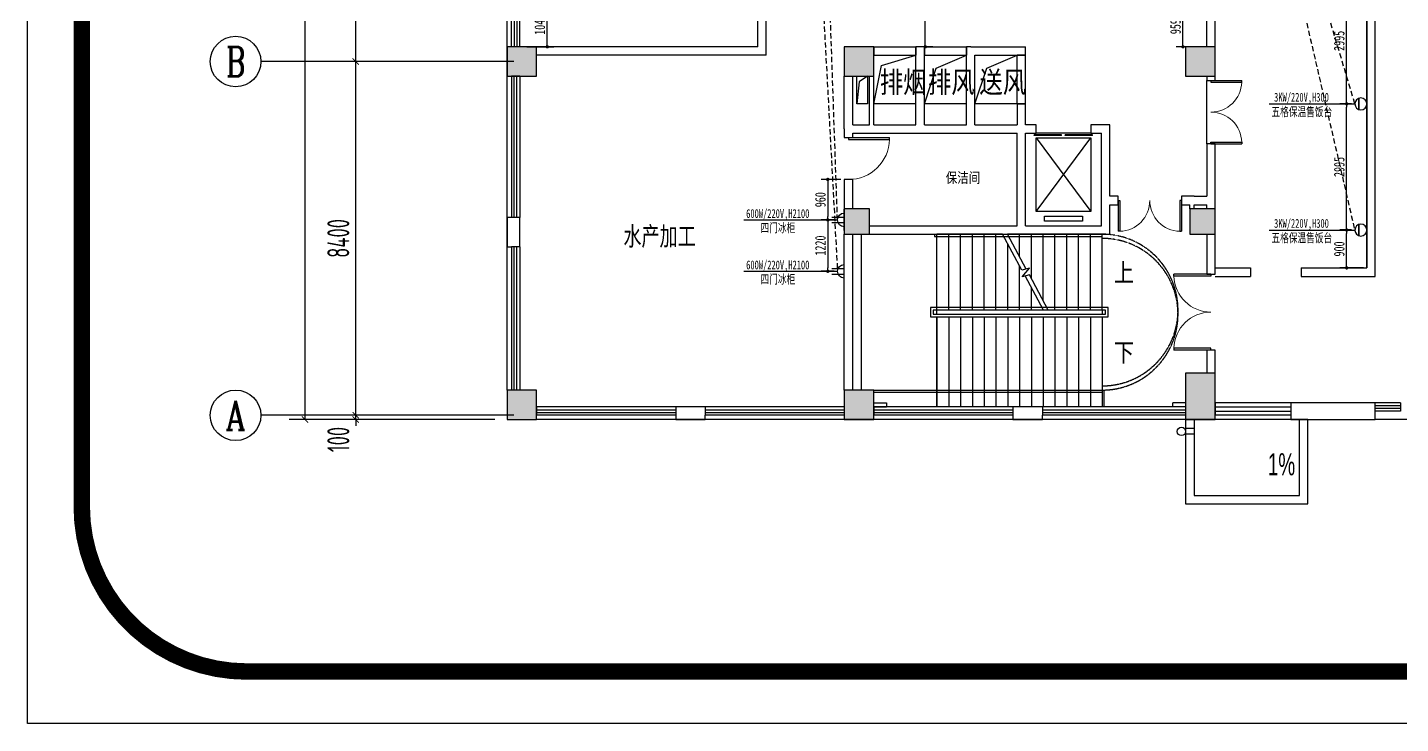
# Model space of a CAD drawing. Header units: inches. Extents: x -584 to 1446124, y -108140 to 99637.
# Drawn here: x 1092541 to 1125124, y 5780 to 22309 of the extents above; entities that cross this region are included whole.
import ezdxf
from ezdxf.enums import TextEntityAlignment as Align

# ---------------------------------------------------------------- set-up
doc = ezdxf.new("R2010")
doc.units = ezdxf.units.IN
doc.header["$MEASUREMENT"] = 0
for name, pattern in [('DASH', [0.35, 0.25, -0.1]), ('DASHED', [0.75, 0.5, -0.25]), ('HIDDEN', [0.375, 0.25, -0.125])]:
    doc.linetypes.add(name, pattern=pattern)
for name, color, linetype in [('AXIS', 3, 'Continuous'), ('AXIS_TEXT', 7, 'Continuous'), ('COLUMN', 6, 'Continuous'), ('DIM_SYMB', 3, 'Continuous'), ('EVTR', 2, 'Continuous'), ('PUB_STRM', 4, 'Continuous'), ('PUB_TEXT', 151, 'Continuous'), ('ROOM_NAME', 7, 'Continuous'), ('STAIR', 6, 'Continuous'), ('WALL', 7, 'Continuous'), ('WINDOW', 3, 'Continuous'), ('供排水', 4, 'Continuous'), ('外框', 7, 'Continuous'), ('电位', 1, 'Continuous')]:
    doc.layers.add(name, color=color, linetype=linetype)
doc.styles.add('_TCH_AXIS', font='COMPLEX', dxfattribs={"bigfont": 'GBCBIG'})
doc.styles.add('_TCH_DIM', font='stylu.ttf')
doc.styles.add('_TCH_DIM_T3', font='TSSDENG', dxfattribs={"width": 0.64, "bigfont": 'TSSDCHN'})
doc.styles.add('COMPLEX', font='stylu.ttf')
doc.styles.get("Standard").update_dxf_attribs({"font": '', "width": 0.7, "height": 250})
doc.styles.add('STYLE4', font='', dxfattribs={"width": 0.7, "height": 180})
doc.styles.add('宋体', font='', dxfattribs={"width": 0.8})
doc.styles.get('Standard').set_extended_font_data('NSimSun')
doc.styles.get('STYLE4').set_extended_font_data('NSimSun')
doc.styles.get('宋体').set_extended_font_data('NSimSun')
doc.dimstyles.new('_TCH_ARCH&&150', dxfattribs={"dimtxt": 525, "dimasz": 150, "dimexe": 375, "dimexo": 450, "dimgap": 150, "dimtad": 1, "dimdec": 0, "dimzin": 0, "dimdsep": 46, "dimtxsty": '_TCH_DIM_T3', "dimblk": 'ARCHTICK', "dimcen": 0.09, "dimclrt": 7, "dimazin": 2, "dimtfac": 1, "dimtdec": 0, "dimtix": 1, "dimtmove": 2, "dimatfit": 3, "dimfxl": 0, "dimtolj": 1, "dimtzin": 0, "dimarcsym": 0})
doc.dimstyles.new('电路', dxfattribs={"dimscale": 80, "dimtxt": 2.5, "dimasz": 1, "dimexe": 2, "dimexo": 1, "dimtad": 1, "dimdec": 0, "dimtxsty": 'Standard', "dimblk": 'DOT', "dimcen": 1, "dimclrd": 6, "dimclre": 6, "dimclrt": 6, "dimadec": 0, "dimazin": 0, "dimtfac": 1, "dimtdec": 0, "dimtmove": 0, "dimatfit": 3, "dimfxl": 0, "dimarcsym": 0})

# ---------------------------------------------------------------- blocks, each defined once
blk = doc.blocks.new('_ArchTick')
at = {"color": 0, "linetype": 'ByBlock', "const_width": 0.15}
blk.add_lwpolyline([(-0.5, -0.5), (0.5, 0.5)], dxfattribs=at)
blk = doc.blocks.new('*D85')
at = {"layer": 'AXIS', "color": 0, "lineweight": -2, "transparency": 16777216}
for p, q in [((1103630, 13099), (1099955, 13099)), ((1100330, 13099), (1100330, 13249)), ((1100330, 12999), (1100330, 13099)), ((1103630, 12999), (1099955, 12999)), ((1100330, 12999), (1100330, 12849))]:
    blk.add_line(p, q, dxfattribs=at)
at = {"layer": 'Defpoints', "color": 0, "transparency": 16777216}
for p in [(1100330, 13099), (1104080, 13099), (1104080, 12999)]:
    blk.add_point(p, dxfattribs=at)
at = {"layer": 'AXIS', "color": 0, "lineweight": -2, "transparency": 16777216, "xscale": 150, "yscale": 150, "zscale": 150}
for p, rotation in [((1100330, 13099), 270), ((1100330, 12999), 90)]:
    blk.add_blockref('_ArchTick', p, dxfattribs=dict(at, rotation=rotation))
at = {"layer": 'AXIS', "color": 7, "transparency": 16777216, "insert": (1099918, 12525), "char_height": 525, "attachment_point": 5, "rotation": 90, "style": '_TCH_DIM_T3'}
blk.add_mtext('\\A1;100', dxfattribs=at)
blk = doc.blocks.new('*D86')
at = {"layer": 'AXIS', "color": 0, "lineweight": -2, "transparency": 16777216}
for p, q in [((1103630, 21499), (1099955, 21499)), ((1100330, 13099), (1100330, 21499)), ((1103630, 13099), (1099955, 13099))]:
    blk.add_line(p, q, dxfattribs=at)
at = {"layer": 'Defpoints', "color": 0, "transparency": 16777216}
for p in [(1100330, 21499), (1104080, 21499), (1104080, 13099)]:
    blk.add_point(p, dxfattribs=at)
at = {"layer": 'AXIS', "color": 0, "lineweight": -2, "transparency": 16777216, "xscale": 150, "yscale": 150, "zscale": 150}
for p, rotation in [((1100330, 21499), 90), ((1100330, 13099), 270)]:
    blk.add_blockref('_ArchTick', p, dxfattribs=dict(at, rotation=rotation))
at = {"layer": 'AXIS', "color": 7, "transparency": 16777216, "insert": (1099918, 17299), "char_height": 525, "attachment_point": 5, "rotation": 90, "style": '_TCH_DIM_T3'}
blk.add_mtext('\\A1;8400', dxfattribs=at)
blk = doc.blocks.new('*D87')
at = {"layer": 'AXIS', "color": 0, "lineweight": -2, "transparency": 16777216}
for p, q in [((1103630, 29499), (1099955, 29499)), ((1100330, 21499), (1100330, 29499)), ((1103630, 21499), (1099955, 21499))]:
    blk.add_line(p, q, dxfattribs=at)
at = {"layer": 'Defpoints', "color": 0, "transparency": 16777216}
for p in [(1100330, 29499), (1104080, 29499), (1104080, 21499)]:
    blk.add_point(p, dxfattribs=at)
at = {"layer": 'AXIS', "color": 0, "lineweight": -2, "transparency": 16777216, "xscale": 150, "yscale": 150, "zscale": 150}
for p, rotation in [((1100330, 29499), 90), ((1100330, 21499), 270)]:
    blk.add_blockref('_ArchTick', p, dxfattribs=dict(at, rotation=rotation))
at = {"layer": 'AXIS', "color": 7, "transparency": 16777216, "insert": (1099918, 25499), "char_height": 525, "attachment_point": 5, "rotation": 90, "style": '_TCH_DIM_T3'}
blk.add_mtext('\\A1;8000', dxfattribs=at)
blk = doc.blocks.new('*D96')
at = {"layer": 'AXIS', "color": 0, "lineweight": -2, "transparency": 16777216}
for p, q in [((1103630, 86999), (1098755, 86999)), ((1099130, 12999), (1099130, 86999)), ((1103630, 12999), (1098755, 12999))]:
    blk.add_line(p, q, dxfattribs=at)
at = {"layer": 'Defpoints', "color": 0, "transparency": 16777216}
for p in [(1099130, 86999), (1104080, 86999), (1104080, 12999)]:
    blk.add_point(p, dxfattribs=at)
at = {"layer": 'AXIS', "color": 0, "lineweight": -2, "transparency": 16777216, "xscale": 150, "yscale": 150, "zscale": 150}
for p, rotation in [((1099130, 86999), 90), ((1099130, 12999), 270)]:
    blk.add_blockref('_ArchTick', p, dxfattribs=dict(at, rotation=rotation))
at = {"layer": 'AXIS', "color": 7, "transparency": 16777216, "insert": (1098718, 49999), "char_height": 525, "attachment_point": 5, "rotation": 90, "style": '_TCH_DIM_T3'}
blk.add_mtext('\\A1;74000', dxfattribs=at)
blk = doc.blocks.new('$TCHSYS$WIN2D')
for p, q in [((-0.5, 0.5), (0.5, 0.5)), ((-0.5, 0.5), (-0.5, -0.5)), ((0.5, 0.5), (0.5, -0.5)), ((0.5, 0.1667), (-0.5, 0.1667)), ((0.5, -0.1667), (-0.5, -0.1667)), ((-0.5, -0.5), (0.5, -0.5))]:
    blk.add_line(p, q)
blk = doc.blocks.new('_FZH')
at = {"layer": 'WALL'}
blk.add_lwpolyline([(-0.5, -0.5), (0.5, -0.5), (0.5, 0.5), (-0.5, 0.5)], close=True, dxfattribs=at)
blk.add_solid([(-0.5, -0.5), (0.5, -0.5), (-0.5, 0.5), (0.5, 0.5)], dxfattribs=at)
blk = doc.blocks.new('_AXISO')
blk.add_circle((0, 0), 0.5)
at = {"layer": 'AXIS_TEXT', "style": 'COMPLEX', "width": 1.041667}
blk.add_attdef('A', text='', height=0.56, dxfattribs=at).set_placement((-0.25, -0.28), (0.25, -0.28), align=Align.FIT)
blk = doc.blocks.new('$DorLib2D$00000002')
for p, q in [((-0.5, 0), (-0.5, 0.4875)), ((-0.475, 0.4875), (-0.5, 0.4875)), ((-0.475, 0), (-0.475, 0.4875)), ((0.475, 0), (0.475, 0.4875)), ((0.475, 0.4875), (0.5, 0.4875)), ((0.5, 0), (0.5, 0.4875)), ((-0.5, 0), (-0.475, 0)), ((0.5, 0), (0.475, 0))]:
    blk.add_line(p, q)
at = {"lineweight": 13}
for centre, start, end in [((-0.4875, 0), 0, 88.53072), ((0.4875, 0), 91.46928, 180)]:
    blk.add_arc(centre, 0.4875, start, end, dxfattribs=at)
blk = doc.blocks.new('$DorLib2D$00000001')
for p, q in [((0.45, 0.975), (0.5, 0.975)), ((0.45, 0), (0.45, 0.975)), ((0.5, 0), (0.5, 0.975)), ((0.5, 0), (0.45, 0))]:
    blk.add_line(p, q)
at = {"lineweight": 13}
blk.add_arc((0.475, 0), 0.975, 91.4693, 180, dxfattribs=at)
blk = doc.blocks.new('$DORLIB2D$00000127')
at = {"color": 0}
for points in [[(-0.533, 0.795), (-0.533, 0.69)], [(-0.033, 0.795), (-0.533, 0.795)], [(-0.033, 0.795), (-0.033, 0.69)], [(0.533, 0.795), (0.033, 0.795)], [(0.033, 0.795), (0.033, 0.69)], [(0.533, 0.795), (0.533, 0.69)], [(-0.033, 0.69), (-0.533, 0.69)], [(0.533, 0.69), (0.033, 0.69)], [(0.5, 0.5), (-0.5, 0.5)]]:
    blk.add_lwpolyline(points, dxfattribs=at)
blk = doc.blocks.new('$WINLIB2D$00000001')
at = {"color": 0}
for points in [[(-0.5, 0.5), (-0.5, -0.5)], [(-0.5, 0.5), (0.5, 0.5)], [(0.5, 0.167), (-0.5, 0.167)], [(0.5, -0.5), (0.5, 0.5)], [(0.5, -0.167), (-0.5, -0.167)], [(-0.5, -0.5), (0.5, -0.5)]]:
    blk.add_lwpolyline(points, dxfattribs=at)
blk = doc.blocks.new('A$C383973DD')
at = {"layer": '电位'}
for p, q in [((0, 0), (0, 503)), ((292, 316), (0, 316)), ((292, 187), (0, 187))]:
    blk.add_line(p, q, dxfattribs=at)
blk.add_arc((0, 252), 161, 270, 90, dxfattribs=at)
blk = doc.blocks.new('A$C7F97516A')
at = {"layer": '电位', "color": 4, "xscale": -1}
blk.add_blockref('A$C383973DD', (292, 0), dxfattribs=at)
blk = doc.blocks.new('A$C624B2101')
at = {"rotation": 180}
blk.add_blockref('A$C7F97516A', (292, 503), dxfattribs=at)
blk = doc.blocks.new('A$C76033D9E')
at = {"layer": '电位', "rotation": 180}
blk.add_blockref('A$C624B2101', (292, 503), dxfattribs=at)
blk = doc.blocks.new('A$C748C3124')
at = {"layer": '电位', "rotation": 90}
blk.add_blockref('A$C76033D9E', (503, 0), dxfattribs=at)
blk = doc.blocks.new('A$C42B0259F')
at = {"layer": '电位', "ltscale": 5, "xscale": -1, "rotation": 180}
blk.add_blockref('A$C748C3124', (0, 292), dxfattribs=at)
blk = doc.blocks.new('A$C46FF7360')
at = {"layer": '供排水', "color": 1, "rotation": 270}
blk.add_blockref('A$C42B0259F', (0, 503), dxfattribs=at)
blk = doc.blocks.new('A$C2916719F')
at = {"layer": '电位', "linetype": 'ByBlock', "rotation": 180}
blk.add_blockref('A$C46FF7360', (292, 503), dxfattribs=at)
blk = doc.blocks.new('A$C03132E9D')
at = {"layer": '电位', "linetype": 'ByBlock', "rotation": 270}
blk.add_blockref('A$C2916719F', (0, 292), dxfattribs=at)
blk = doc.blocks.new('A$C6B0667CD')
at = {"layer": '电位', "rotation": 89.99999999999999}
blk.add_blockref('A$C03132E9D', (292, 0), dxfattribs=at)
blk = doc.blocks.new('A$C1DA46B52')
at = {"layer": '电位', "xscale": -1, "rotation": 180}
blk.add_blockref('A$C6B0667CD', (0, 503), dxfattribs=at)
blk = doc.blocks.new('A$C30686D04')
at = {"layer": 'WALL', "color": 5, "rotation": 90}
blk.add_blockref('A$C1DA46B52', (503, 0), dxfattribs=at)
blk = doc.blocks.new('A$C10C2449B')
at = {"layer": 'WALL', "color": 5, "rotation": 90}
blk.add_blockref('A$C30686D04', (292, 0), dxfattribs=at)
blk = doc.blocks.new('A$C50093F6F')
at = {"layer": '电位', "rotation": 270}
blk.add_blockref('A$C10C2449B', (0, 292), dxfattribs=at)
blk = doc.blocks.new('A$C5F826928')
at = {"layer": '电位', "rotation": 270}
blk.add_blockref('A$C50093F6F', (0, 503), dxfattribs=at)
blk = doc.blocks.new('_DOT')
at = {"color": 0, "linetype": 'ByBlock'}
blk.add_line((-0.5, 0), (-1, 0), dxfattribs=at)
at = {"color": 0, "linetype": 'ByBlock', "const_width": 0.5}
blk.add_lwpolyline([(-0.25, 0, 1), (0.25, 0, 1)], format="xyb", close=True, dxfattribs=at)
blk = doc.blocks.new('*D376')
at = {"layer": 'Defpoints', "color": 0, "transparency": 16777216}
for p in [(1111924, 18699), (1111533, 17739), (1111762, 17739)]:
    blk.add_point(p, dxfattribs=at)
at = {"layer": '电位', "color": 6, "lineweight": -2, "transparency": 16777216}
for p, q in [((1111844, 18699), (1111373, 18699)), ((1111533, 18619), (1111533, 17819)), ((1111682, 17739), (1111373, 17739))]:
    blk.add_line(p, q, dxfattribs=at)
at = {"layer": '电位', "color": 6, "lineweight": -2, "transparency": 16777216, "xscale": 80, "yscale": 80, "zscale": 80}
for p, rotation in [((1111533, 18699), 90), ((1111533, 17739), 270)]:
    blk.add_blockref('_DOT', p, dxfattribs=dict(at, rotation=rotation))
at = {"layer": '电位', "color": 6, "transparency": 16777216, "insert": (1111358, 18219), "char_height": 250, "attachment_point": 5, "rotation": 90}
blk.add_mtext('960', dxfattribs=at)
blk = doc.blocks.new('*D377')
at = {"layer": 'Defpoints', "color": 0, "transparency": 16777216}
for p in [(1111762, 17739), (1111533, 16519), (1111762, 16519)]:
    blk.add_point(p, dxfattribs=at)
at = {"layer": '电位', "color": 6, "lineweight": -2, "transparency": 16777216}
for p, q in [((1111682, 17739), (1111373, 17739)), ((1111533, 17659), (1111533, 16599)), ((1111682, 16519), (1111373, 16519))]:
    blk.add_line(p, q, dxfattribs=at)
at = {"layer": '电位', "color": 6, "lineweight": -2, "transparency": 16777216, "xscale": 80, "yscale": 80, "zscale": 80}
for p, rotation in [((1111533, 17739), 90), ((1111533, 16519), 270)]:
    blk.add_blockref('_DOT', p, dxfattribs=dict(at, rotation=rotation))
at = {"layer": '电位', "color": 6, "transparency": 16777216, "insert": (1111358, 17129), "char_height": 250, "attachment_point": 5, "rotation": 90}
blk.add_mtext('1220', dxfattribs=at)
blk = doc.blocks.new('*D378')
at = {"layer": 'Defpoints', "color": 0, "transparency": 16777216}
for p in [(1104475, 22896), (1104875, 22896), (1104224, 21849)]:
    blk.add_point(p, dxfattribs=at)
at = {"layer": '电位', "color": 6, "lineweight": -2, "transparency": 16777216}
for p, q in [((1104555, 22896), (1105035, 22896)), ((1104875, 21929), (1104875, 22816)), ((1104395, 21849), (1105035, 21849))]:
    blk.add_line(p, q, dxfattribs=at)
at = {"layer": '电位', "color": 6, "lineweight": -2, "transparency": 16777216, "xscale": 80, "yscale": 80, "zscale": 80}
for p, rotation in [((1104875, 22896), 90), ((1104875, 21849), 270)]:
    blk.add_blockref('_DOT', p, dxfattribs=dict(at, rotation=rotation))
at = {"layer": '电位', "color": 6, "transparency": 16777216, "insert": (1104700, 22372), "char_height": 250, "attachment_point": 5, "rotation": 90}
blk.add_mtext('1048', dxfattribs=at)
blk = doc.blocks.new('*D384')
at = {"layer": 'Defpoints', "color": 0, "transparency": 16777216}
for p in [(1113845, 27499), (1114024, 27499), (1114183, 21849, 800)]:
    blk.add_point(p, dxfattribs=at)
at = {"layer": '电位', "color": 6, "lineweight": -2, "transparency": 16777216}
for p, q in [((1113944, 27499), (1113685, 27499)), ((1113845, 21929), (1113845, 27419)), ((1114023, 21849), (1113685, 21849))]:
    blk.add_line(p, q, dxfattribs=at)
at = {"layer": '电位', "color": 6, "lineweight": -2, "transparency": 16777216, "xscale": 80, "yscale": 80, "zscale": 80}
for p, rotation in [((1113845, 27499), 90), ((1113845, 21849), 270)]:
    blk.add_blockref('_DOT', p, dxfattribs=dict(at, rotation=rotation))
at = {"layer": '电位', "color": 6, "transparency": 16777216, "insert": (1113670, 24674), "char_height": 250, "attachment_point": 5, "rotation": 90}
blk.add_mtext('5650', dxfattribs=at)
blk = doc.blocks.new('A$C3BCC7316')
at = {"layer": '电位'}
for p, q in [((99, 215), (404, 215)), ((104, 226), (399, 226)), ((0, 0), (503, 0))]:
    blk.add_line(p, q, dxfattribs=at)
blk.add_circle((252, 161), 161, dxfattribs=at)
blk = doc.blocks.new('*D388')
at = {"layer": 'Defpoints', "color": 0, "transparency": 16777216}
for p in [(1123845, 17499), (1124040, 17499), (1124324, 16599)]:
    blk.add_point(p, dxfattribs=at)
at = {"layer": '电位', "color": 6, "lineweight": -2, "transparency": 16777216}
for p, q in [((1123960, 17499), (1123685, 17499)), ((1123845, 16679), (1123845, 17419)), ((1124244, 16599), (1123685, 16599))]:
    blk.add_line(p, q, dxfattribs=at)
at = {"layer": '电位', "color": 6, "lineweight": -2, "transparency": 16777216, "xscale": 80, "yscale": 80, "zscale": 80}
for p, rotation in [((1123845, 17499), 90), ((1123845, 16599), 270)]:
    blk.add_blockref('_DOT', p, dxfattribs=dict(at, rotation=rotation))
at = {"layer": '电位', "color": 6, "transparency": 16777216, "insert": (1123670, 17049), "char_height": 250, "attachment_point": 5, "rotation": 90}
blk.add_mtext('900', dxfattribs=at)
blk = doc.blocks.new('*D389')
at = {"layer": 'Defpoints', "color": 0, "transparency": 16777216}
for p in [(1123845, 20493), (1124040, 20493), (1124040, 17499)]:
    blk.add_point(p, dxfattribs=at)
at = {"layer": '电位', "color": 6, "lineweight": -2, "transparency": 16777216}
for p, q in [((1123960, 20493), (1123685, 20493)), ((1123845, 17579), (1123845, 20413)), ((1123960, 17499), (1123685, 17499))]:
    blk.add_line(p, q, dxfattribs=at)
at = {"layer": '电位', "color": 6, "lineweight": -2, "transparency": 16777216, "xscale": 80, "yscale": 80, "zscale": 80}
for p, rotation in [((1123845, 20493), 90), ((1123845, 17499), 270)]:
    blk.add_blockref('_DOT', p, dxfattribs=dict(at, rotation=rotation))
at = {"layer": '电位', "color": 6, "transparency": 16777216, "insert": (1123670, 18996), "char_height": 250, "attachment_point": 5, "rotation": 90}
blk.add_mtext('2995', dxfattribs=at)
blk = doc.blocks.new('*D390')
at = {"layer": 'Defpoints', "color": 0, "transparency": 16777216}
for p in [(1123845, 23488), (1124040, 23488), (1124040, 20493)]:
    blk.add_point(p, dxfattribs=at)
at = {"layer": '电位', "color": 6, "lineweight": -2, "transparency": 16777216}
for p, q in [((1123960, 23488), (1123685, 23488)), ((1123845, 20573), (1123845, 23408)), ((1123960, 20493), (1123685, 20493))]:
    blk.add_line(p, q, dxfattribs=at)
at = {"layer": '电位', "color": 6, "lineweight": -2, "transparency": 16777216, "xscale": 80, "yscale": 80, "zscale": 80}
for p, rotation in [((1123845, 23488), 90), ((1123845, 20493), 270)]:
    blk.add_blockref('_DOT', p, dxfattribs=dict(at, rotation=rotation))
at = {"layer": '电位', "color": 6, "transparency": 16777216, "insert": (1123670, 21991), "char_height": 250, "attachment_point": 5, "rotation": 90}
blk.add_mtext('2995', dxfattribs=at)
blk = doc.blocks.new('*D422')
at = {"layer": 'Defpoints', "color": 0, "transparency": 16777216}
for p in [(1119960, 22807), (1120362, 22807), (1120524, 21849)]:
    blk.add_point(p, dxfattribs=at)
at = {"layer": '电位', "color": 6, "lineweight": -2, "transparency": 16777216}
for p, q in [((1120282, 22807), (1119800, 22807)), ((1119960, 21929), (1119960, 22727)), ((1120440, 21849), (1119800, 21849))]:
    blk.add_line(p, q, dxfattribs=at)
at = {"layer": '电位', "color": 6, "lineweight": -2, "transparency": 16777216, "xscale": 80, "yscale": 80, "zscale": 80}
for p, rotation in [((1119960, 22807), 90), ((1119960, 21849), 270)]:
    blk.add_blockref('_DOT', p, dxfattribs=dict(at, rotation=rotation))
at = {"layer": '电位', "color": 6, "transparency": 16777216, "insert": (1119785, 22328), "char_height": 250, "attachment_point": 5, "rotation": 90}
blk.add_mtext('959', dxfattribs=at)

msp = doc.modelspace()

# ---------------------------------------------------------------- linework, layer by layer
for p, q in [((1103923.9, 13698.6), (1103923.9, 41517.4)), ((1113623.9, 20498.6), (1112623.9, 20498.6)), ((1114823.9, 20498.6), (1113823.9, 20498.6)), ((1116023.9, 20498.6), (1115023.9, 20498.6)), ((1122523.9, 12998.6), (1104623.9, 12998.6))]:
    msp.add_line(p, q)
at = {"linetype": 'DASH'}
msp.add_line((1112323.9, 17398.6), (1112323.9, 13698.6), dxfattribs=at)
for points in [[(1112623.9, 20498.6), (1112807.3, 21408.2), (1113623.9, 21648.6)], [(1113823.9, 20498.6), (1114107.3, 21341.9), (1114823.9, 21648.6)], [(1115023.9, 20498.6), (1115307.3, 21341.9), (1116023.9, 21648.6)], [(1112473.9, 21148.6), (1112278.5, 21016.8), (1112223.9, 20498.6)]]:
    msp.add_lwpolyline(points)
msp.add_lwpolyline([(1112223.9, 21148.6), (1112473.9, 21148.6), (1112473.9, 20498.6), (1112223.9, 20498.6)], close=True)
at = {"color": 8, "linetype": 'DASH'}
for centre in [(1118043.9, 15598.6), (1118043.9, 15498.6)]:
    msp.add_arc(centre, 1800, 270, 90, dxfattribs=at)
at = {"layer": 'AXIS'}
for p, q in [((1104080.1, 21498.6), (1098080.1, 21498.6)), ((1104080.1, 13098.6), (1098080.1, 13098.6))]:
    msp.add_line(p, q, dxfattribs=at)
at = {"layer": 'COLUMN'}
for p, q in [((1104023.9, 17798.6), (1103923.9, 17798.6)), ((1103923.9, 17798.6), (1103923.9, 17098.6)), ((1104223.9, 17098.6), (1104223.9, 17798.6)), ((1103923.9, 17098.6), (1104023.9, 17098.6)), ((1124523.9, 13398.6), (1122523.9, 13398.6)), ((1108623.9, 13298.6), (1107923.9, 13298.6)), ((1107923.9, 13098.6), (1107923.9, 12998.6)), ((1108623.9, 12998.6), (1108623.9, 13098.6)), ((1116623.9, 13298.6), (1115923.9, 13298.6)), ((1115923.9, 13098.6), (1115923.9, 12998.6)), ((1116623.9, 12998.6), (1116623.9, 13098.6)), ((1122523.9, 13098.6), (1122523.9, 12998.6)), ((1124523.9, 12998.6), (1124523.9, 13198.6)), ((1107923.9, 12998.6), (1108623.9, 12998.6)), ((1115923.9, 12998.6), (1116623.9, 12998.6)), ((1122523.9, 12998.6), (1124523.9, 12998.6))]:
    msp.add_line(p, q, dxfattribs=at)
at = {"layer": 'DIM_SYMB'}
for points in [[(1118183.9, 14598.6, 0, 0, 0), (1113223.9, 14598.6, 0, 0, 0), (1113223.9, 16498.6, 0, 0, 0), (1115693.9, 16498.6, 104, 0, 0), (1116083.9, 16498.6, 0, 0, 0)], [(1118183.9, 16498.6, 0, 0, 0), (1116753.9, 16498.6, 104, 0, 0), (1116363.9, 16498.6, 0, 0, 0)], [(1121821.7, 11974, 0, 0, 0), (1120899.2, 12205.8, 120, 0, 0), (1120462.8, 12315.5, 0, 0, 0)]]:
    msp.add_lwpolyline(points, format="xyseb", dxfattribs=at)
at = {"layer": 'EVTR'}
for p, q in [((1116473.9, 17936.1), (1116473.9, 19686.1)), ((1116473.9, 19686.1), (1117773.9, 19686.1)), ((1116473.9, 17936.1), (1117773.9, 19686.1)), ((1116473.9, 19686.1), (1117773.9, 17936.1)), ((1117773.9, 19686.1), (1117773.9, 17936.1)), ((1117773.9, 17936.1), (1116473.9, 17936.1)), ((1116673.9, 17711.1), (1116673.9, 17823.6)), ((1116673.9, 17823.6), (1117573.9, 17823.6)), ((1117573.9, 17711.1), (1116673.9, 17711.1)), ((1117573.9, 17823.6), (1117573.9, 17711.1))]:
    msp.add_line(p, q, dxfattribs=at)
at = {"layer": 'PUB_STRM', "linetype": 'DASH'}
for p, q in [((1120223.9, 12787.4), (1120023.9, 12787.4)), ((1120223.9, 12647.4), (1120023.9, 12647.4))]:
    msp.add_line(p, q, dxfattribs=at)
at = {"layer": 'PUB_STRM'}
msp.add_circle((1119923.9, 12717.4), 100, dxfattribs=at)
at = {"layer": 'STAIR'}
for p, q in [((1114123.9, 15658.6), (1114123.9, 17398.6)), ((1115682.1, 17398.6), (1114123.9, 17398.6)), ((1114123.9, 15598.6), (1114123.9, 17398.6)), ((1114403.9, 15598.6), (1114403.9, 17398.6)), ((1114683.9, 15598.6), (1114683.9, 17398.6)), ((1114963.9, 15598.6), (1114963.9, 17398.6)), ((1115243.9, 15598.6), (1115243.9, 17398.6)), ((1115523.9, 15598.6), (1115523.9, 17398.6)), ((1116140.3, 16548.2), (1115682.1, 17398.6)), ((1118043.9, 17398.6), (1115795.7, 17398.6)), ((1116241.1, 16572), (1115795.7, 17398.6)), ((1115803.9, 17383.4), (1115803.9, 17398.6)), ((1116083.9, 16863.8), (1116083.9, 17398.6)), ((1116363.9, 16344.2), (1116363.9, 17398.6)), ((1116643.9, 15824.6), (1116643.9, 17398.6)), ((1116923.9, 15598.6), (1116923.9, 17398.6)), ((1117203.9, 15598.6), (1117203.9, 17398.6)), ((1117483.9, 15598.6), (1117483.9, 17398.6)), ((1117763.9, 15598.6), (1117763.9, 17398.6)), ((1118043.9, 15598.6), (1118043.9, 17398.6)), ((1115803.9, 15598.6), (1115803.9, 17172.6)), ((1116083.9, 15598.6), (1116083.9, 16653)), ((1116322.1, 16591.2), (1116140.3, 16548.2)), ((1116143.2, 16390.3), (1116322.1, 16591.2)), ((1116316.8, 16431.4), (1116143.2, 16390.3)), ((1116652, 15598.6), (1116216.1, 16407.6)), ((1116765.6, 15598.6), (1116316.8, 16431.4)), ((1116363.9, 15598.6), (1116363.9, 16133.4)), ((1118183.9, 15658.6), (1113973.9, 15658.6)), ((1113973.9, 15658.6), (1113973.9, 15438.6)), ((1118183.9, 15438.6), (1118183.9, 15658.6)), ((1113973.9, 15438.6), (1118183.9, 15438.6)), ((1118123.9, 15598.6), (1114033.9, 15598.6)), ((1114033.9, 15598.6), (1114033.9, 15498.6)), ((1114033.9, 15498.6), (1118123.9, 15498.6)), ((1114123.9, 15498.6), (1114123.9, 15598.6)), ((1116652, 15598.6), (1114123.9, 15598.6)), ((1114123.9, 15498.6), (1118043.9, 15498.6)), ((1114123.9, 15438.6), (1114123.9, 13298.6)), ((1114123.9, 13298.6), (1114123.9, 15438.6)), ((1114403.9, 15438.6), (1114403.9, 13298.6)), ((1114683.9, 15438.6), (1114683.9, 13298.6)), ((1114963.9, 15438.6), (1114963.9, 13298.6)), ((1115243.9, 15438.6), (1115243.9, 13298.6)), ((1115523.9, 15438.6), (1115523.9, 13298.6)), ((1115803.9, 15438.6), (1115803.9, 13298.6)), ((1116083.9, 15438.6), (1116083.9, 13298.6)), ((1116363.9, 15438.6), (1116363.9, 13298.6)), ((1116643.9, 15598.6), (1116643.9, 15613.7)), ((1116643.9, 15438.6), (1116643.9, 13298.6)), ((1118043.9, 15598.6), (1116765.6, 15598.6)), ((1116923.9, 15438.6), (1116923.9, 13298.6)), ((1117203.9, 15438.6), (1117203.9, 13298.6)), ((1117483.9, 15438.6), (1117483.9, 13298.6)), ((1117763.9, 15438.6), (1117763.9, 13298.6)), ((1118043.9, 15598.6), (1118043.9, 15498.6)), ((1118043.9, 15438.6), (1118043.9, 13298.6)), ((1118123.9, 15498.6), (1118123.9, 15598.6)), ((1112623.9, 13698.6), (1118092, 13698.6)), ((1118092, 13298.6), (1118092, 13698.6)), ((1112623.9, 13648.6), (1118043.9, 13648.6)), ((1160723.9, 12998.6), (1124523.9, 12998.6))]:
    msp.add_line(p, q, dxfattribs=at)
for points in [[(1114064, 17398.6), (1114064, 17348.6), (1118043.9, 17348.6), (1118043.9, 17398.6)], [(1120223.9, 12998.6), (1120223.9, 11198.6), (1122723.9, 11198.6), (1122723.9, 12998.6)]]:
    msp.add_lwpolyline(points, dxfattribs=at)
msp.add_lwpolyline([(1120023.9, 10998.6), (1122923.9, 10998.6), (1122923.9, 12998.6), (1120023.9, 12998.6)], close=True, dxfattribs=at)
at = {"layer": 'WALL', "color": 3}
for p, q in [((1124323.9, 45598.6), (1124323.9, 16598.6)), ((1124323.9, 16598.6), (1124323.9, 45598.6)), ((1124523.9, 16398.6), (1124523.9, 45598.6)), ((1120723.9, 16598.6), (1121563, 16598.6)), ((1120723.9, 16598.6), (1121563, 16598.6)), ((1120723.9, 16398.6), (1121563, 16398.6)), ((1121563, 16598.6), (1121563, 16398.6)), ((1122763, 16598.6), (1124323.9, 16598.6)), ((1122763, 16598.6), (1124323.9, 16598.6)), ((1122763, 16598.6), (1122763, 16398.6)), ((1122763, 16398.6), (1124523.9, 16398.6))]:
    msp.add_line(p, q, dxfattribs=at)
at = {"layer": 'WALL'}
for p, q in [((1120523.9, 21848.6), (1120523.9, 29148.6)), ((1120723.9, 21848.6), (1120723.9, 29148.6)), ((1109871.9, 21848.6), (1109871.9, 28748.6)), ((1110071.9, 21648.6), (1110071.9, 28748.6)), ((1109871.9, 21848.6), (1104623.9, 21848.6)), ((1113723.9, 21848.6), (1113623.9, 21848.6)), ((1113623.9, 21848.6), (1113623.9, 21648.6)), ((1113823.9, 21848.6), (1113723.9, 21848.6)), ((1113823.9, 21648.6), (1113823.9, 21848.6)), ((1114923.9, 21848.6), (1114823.9, 21848.6)), ((1114823.9, 21848.6), (1114823.9, 21648.6)), ((1114923.9, 21848.6), (1116223.9, 21848.6)), ((1116223.9, 21648.3), (1116223.9, 21848.6)), ((1110071.9, 21648.6), (1104623.9, 21648.6)), ((1113623.9, 19998.6), (1113623.9, 21648.6)), ((1113823.9, 19998.6), (1113823.9, 21648.6)), ((1114823.9, 19998.6), (1114823.9, 21648.6)), ((1115023.9, 19998.6), (1115023.9, 21648.6)), ((1115023.9, 21648.6), (1116023.9, 21648.6)), ((1116023.9, 21648.6), (1116023.9, 21648.3)), ((1116023.9, 21648.3), (1116223.9, 21648.3)), ((1111923.9, 19898.6), (1111923.9, 21148.6)), ((1112123.9, 19998.6), (1112123.9, 21148.6)), ((1112523.9, 19998.6), (1112523.9, 21148.6)), ((1112623.9, 19998.6), (1112623.9, 21148.6)), ((1120523.9, 21148.6), (1120523.9, 21048.6)), ((1120523.9, 21048.6), (1120723.9, 21048.6)), ((1120723.9, 21048.6), (1120723.9, 21148.6)), ((1116223.9, 20498.3), (1116023.9, 20498.3)), ((1116023.9, 20498.3), (1116023.9, 19998.6)), ((1116223.9, 19998.6), (1116223.9, 20498.3)), ((1111923.9, 19898.6), (1111923.9, 19698.6)), ((1112123.9, 19998.6), (1112523.9, 19998.6)), ((1112623.9, 19998.6), (1113623.9, 19998.6)), ((1113823.9, 19998.6), (1114823.9, 19998.6)), ((1115023.9, 19998.6), (1116023.9, 19998.6)), ((1116473.9, 19998.6), (1116223.9, 19998.6)), ((1116473.9, 19798.6), (1116473.9, 19998.6)), ((1118223.9, 19998.6), (1117773.9, 19998.6)), ((1117773.9, 19998.6), (1117773.9, 19798.6)), ((1118223.9, 18298.6), (1118223.9, 19998.6)), ((1111923.9, 19698.6), (1112123.9, 19698.6)), ((1112123.9, 19698.6), (1112123.9, 19798.6)), ((1112123.9, 19798.6), (1112523.9, 19798.6)), ((1112523.9, 19798.6), (1113723.9, 19798.6)), ((1113723.9, 19798.6), (1114923.9, 19798.6)), ((1114923.9, 19798.6), (1116023.9, 19798.6)), ((1116023.9, 17598.6), (1116023.9, 19798.6)), ((1116223.9, 19798.6), (1116473.9, 19798.6)), ((1116223.9, 17598.6), (1116223.9, 19798.6)), ((1117773.9, 19798.6), (1118023.9, 19798.6)), ((1118023.9, 18198.6), (1118023.9, 19798.6)), ((1120723.9, 19548.6), (1120523.9, 19548.6)), ((1120523.9, 19548.6), (1120523.9, 18298.6)), ((1120723.9, 18198.6), (1120723.9, 19548.6)), ((1112123.9, 18698.6), (1111923.9, 18698.6)), ((1111923.9, 18698.6), (1111923.9, 17998.6)), ((1112123.9, 17998.6), (1112123.9, 18698.6)), ((1118423.9, 18298.6), (1118223.9, 18298.6)), ((1118423.9, 18098.6), (1118423.9, 18298.6)), ((1120223.9, 18298.6), (1119923.9, 18298.6)), ((1119923.9, 18298.6), (1119923.9, 18098.6)), ((1120223.9, 18298.6), (1120523.9, 18298.6)), ((1118023.9, 17598.6), (1118023.9, 18198.6)), ((1118223.9, 17398.6), (1118223.9, 18098.6)), ((1118223.9, 18098.6), (1118423.9, 18098.6)), ((1119923.9, 18098.6), (1120123.9, 18098.6)), ((1120123.9, 17998.6), (1120123.9, 18098.6)), ((1120223.9, 17998.6), (1120223.9, 18098.6)), ((1120223.9, 18098.6), (1120523.9, 18098.6)), ((1120523.9, 17998.6), (1120523.9, 18098.6)), ((1120723.9, 17998.6), (1120723.9, 18198.6)), ((1112523.8, 17598.6), (1116023.9, 17598.6)), ((1116223.9, 17598.6), (1118023.9, 17598.6)), ((1111923.9, 13698.6), (1111923.9, 17398.6)), ((1112123.9, 13698.6), (1112123.9, 17398.6)), ((1112523.8, 17398.6), (1116123.9, 17398.6)), ((1116123.9, 17398.6), (1118223.9, 17398.6)), ((1120523.9, 17398.6), (1120523.9, 16448.6)), ((1120723.9, 16448.6), (1120723.9, 17398.6)), ((1120523.9, 16448.6), (1120723.9, 16448.6)), ((1120723.9, 14648.6), (1120523.9, 14648.6)), ((1120523.9, 14648.6), (1120523.9, 14098.6)), ((1120723.9, 14098.6), (1120723.9, 14648.6)), ((1112623.9, 13398.6), (1112923.9, 13398.6)), ((1112923.9, 13398.6), (1112923.9, 13298.6)), ((1120023.9, 13398.6), (1119723.9, 13398.6)), ((1119723.9, 13298.6), (1119723.9, 13398.6)), ((1112623.9, 13298.6), (1112923.9, 13298.6)), ((1120023.9, 13298.6), (1119723.9, 13298.6))]:
    msp.add_line(p, q, dxfattribs=at)
at = {"layer": 'WINDOW', "linetype": 'DASH'}
for p, q in [((1112623.9, 21848.6), (1112623.9, 21648.6)), ((1113623.9, 21648.6), (1113623.9, 21848.6)), ((1113823.9, 21848.6), (1113823.9, 21648.6)), ((1114823.9, 21648.6), (1114823.9, 21848.6)), ((1116223.9, 21648.3), (1116023.9, 21648.3)), ((1116023.9, 20498.3), (1116223.9, 20498.3))]:
    msp.add_line(p, q, dxfattribs=at)
at = {"layer": 'WINDOW', "linetype": 'DASHED'}
for p, q in [((1112623.9, 21848.6, 800), (1113623.9, 21848.6, 800)), ((1113823.9, 21848.6, 800), (1114823.9, 21848.6, 800)), ((1112623.9, 21648.6, 800), (1113623.9, 21648.6, 800)), ((1113823.9, 21648.6, 800), (1114823.9, 21648.6, 800)), ((1116023.9, 20498.3), (1116023.9, 21648.3)), ((1116223.9, 20498.3), (1116223.9, 21648.3))]:
    msp.add_line(p, q, dxfattribs=at)
at = {"layer": 'WINDOW'}
msp.add_line((1120523.9, 19548.6), (1120523.9, 21048.6), dxfattribs=at)
at = {"layer": '外框', "lineweight": -2}
for p, q in [((1092541.1, 5779.8), (1092541.1, 99636.8)), ((1226478.5, 5779.8), (1092541.1, 5779.8))]:
    msp.add_line(p, q, dxfattribs=at)
at = {"layer": '外框', "lineweight": -2, "const_width": 391.5}
msp.add_lwpolyline([(1097744.8, 7015.2), (1221075.8, 7015.2, 0.4142136), (1224991.1, 10930.4), (1224991.1, 94453.3, 0.4142136), (1221075.8, 98368.5), (1097744.8, 98368.5, 0.4142136), (1093829.6, 94453.3), (1093829.6, 10930.4, 0.4142136)], format="xyb", close=True, dxfattribs=at)
at = {"layer": '电位', "linetype": 'HIDDEN', "ltscale": 500}
for p, q in [((1124039.9, 20493.3), (1120948.2, 30880.5)), ((1120948.2, 30813.6), (1124043.5, 17466.5)), ((1111762.5, 17738.6), (1111459.1, 26460)), ((1111236.9, 26260.7), (1111762.5, 16518.6))]:
    msp.add_line(p, q, dxfattribs=at)
at = {"layer": '电位', "color": 4}
for p, q in [((1122010.2, 20493.3), (1124039.9, 20493.3)), ((1109538.9, 17738.6), (1111762.5, 17738.6)), ((1122010.2, 17498.6), (1124039.9, 17498.6)), ((1109538.9, 16518.6), (1111762.5, 16518.6))]:
    msp.add_line(p, q, dxfattribs=at)

# ---------------------------------------------------------------- block references
at = {"layer": 'AXIS'}
ref = msp.add_blockref('_AXISO', (1097480.1, 21498.6), dxfattribs=dict(at, xscale=1200, yscale=1200, zscale=1200))
ref.add_attrib('A', 'B', dxfattribs={"layer": 'AXIS_TEXT', "height": 705.1, "style": '_TCH_AXIS', "width": 0.8}).set_placement((1097251.8, 21146), (1097708.4, 21146), align=Align.FIT)
ref = msp.add_blockref('_AXISO', (1097480.1, 13098.6), dxfattribs=dict(at, xscale=1200, yscale=1200, zscale=1200))
ref.add_attrib('A', 'A', dxfattribs={"layer": 'AXIS_TEXT', "height": 692.8, "style": '_TCH_AXIS', "width": 0.8}).set_placement((1097242.6, 12752.2), (1097717.6, 12752.2), align=Align.FIT)
at = {"layer": 'COLUMN'}
for p, xscale, yscale, zscale in [((1104273.9, 21498.6), 700, 700, 700), ((1112273.9, 21498.6), 700, 700, 700), ((1120373.9, 21498.6), 700, 700, 700), ((1112223.8, 17698.6), 599.9926758022048, 600.0000007264316, 600.0000007264316), ((1120423.9, 17698.6), 600.0000000318978, 600, 600), ((1120373.9, 13548.6), 700, 1100.000000089058, 1100.000000089058), ((1104273.9, 13348.6), 700, 700, 700), ((1112273.9, 13348.6), 700, 700, 700)]:
    msp.add_blockref('_FZH', p, dxfattribs=dict(at, xscale=xscale, yscale=yscale, zscale=zscale))
at = {"layer": 'WINDOW'}
for name, p, xscale, yscale, zscale, rotation in [('$TCHSYS$WIN2D', (1104123.9, 23498.6), 3300, -200, 3300, 90), ('$TCHSYS$WIN2D', (1104123.9, 19473.6), -3350, -200, -3350, 90), ('$DorLib2D$00000002', (1120623.9, 20298.6), -1500, -1500, -1500, 89.9999999999733), ('$DorLib2D$00000001', (1112023.9, 19198.6), 1000, -1000, 1000, 89.99999999990662), ('$TCHSYS$WIN2D', (1104123.9, 15398.6), -3400, -200, -3400, 90), ('$DorLib2D$00000002', (1120623.9, 15548.6), -1800, 1800, -1800, 90)]:
    msp.add_blockref(name, p, dxfattribs=dict(at, xscale=xscale, yscale=yscale, zscale=zscale, rotation=rotation))
for name, p, xscale, yscale, zscale in [('$DORLIB2D$00000127', (1117123.9, 19898.6), 1300, -200, 1300), ('$DorLib2D$00000002', (1119173.9, 18198.6), -1500, -1500, -1500), ('$TCHSYS$WIN2D', (1121623.9, 13248.6), -1800, 300, -1800), ('$WINLIB2D$00000001', (1124823.9, 13298.6), -600, 200, -600), ('$TCHSYS$WIN2D', (1106273.9, 13198.6), -3300, 200, -3300), ('$TCHSYS$WIN2D', (1110273.9, 13198.6), -3300, 200, -3300), ('$TCHSYS$WIN2D', (1114273.9, 13198.6), -3300, 200, -3300), ('$TCHSYS$WIN2D', (1118323.9, 13198.6), -3400, 200, -3400)]:
    msp.add_blockref(name, p, dxfattribs=dict(at, xscale=xscale, yscale=yscale, zscale=zscale))
at = {"layer": '电位', "xscale": -0.8800000001210719, "yscale": 0.8800000000046566, "zscale": 0.88, "rotation": 90}
for p in [(1124323.9, 20714.6), (1124323.9, 17719.9)]:
    msp.add_blockref('A$C3BCC7316', p, dxfattribs=at)
at = {"layer": '电位'}
for p in [(1111632.1, 17487), (1111632.1, 16267)]:
    msp.add_blockref('A$C5F826928', p, dxfattribs=at)

# ---------------------------------------------------------------- texts
at = {"layer": 'PUB_TEXT', "style": '_TCH_DIM'}
for s, height, width, p in [('排烟', 506.38, 0.8, (1112768.3, 20757.5)), ('排风', 506.38, 0.8, (1113911.5, 20757.5)), ('送风', 506.38, 0.8, (1115131.2, 20757.5)), ('上', 438.9, 0.8, (1118320.4, 16271.1)), ('下', 438.9, 0.8, (1118320.4, 14371.1)), ('1%%%', 525, 0.64, (1121974.4, 11673.1))]:
    msp.add_text(s, height=height, dxfattribs=dict(at, width=width)).set_placement(p)
at = {"layer": 'ROOM_NAME', "style": '宋体', "width": 0.8}
msp.add_text('保洁间', height=250, dxfattribs=at).set_placement((1114332.8, 18616.7))
at = {"layer": 'WALL', "insert": (1106682, 17576.6), "char_height": 450, "width": 2345.913, "attachment_point": 1}
msp.add_mtext('{\\C0;水产加工}', dxfattribs=at)
at = {"layer": '电位', "color": 4, "style": 'STYLE4', "width": 0.7}
for s, p in [('3KW/220V,H300', (1122123.6, 20546.3)), ('五格保温售饭台', (1122060.7, 20201.2)), ('600W/220V,H2100', (1109595.9, 17785)), ('四门冰柜', (1109937.2, 17444.5)), ('3KW/220V,H300', (1122123.6, 17551.6)), ('五格保温售饭台', (1122060.7, 17206.5)), ('600W/220V,H2100', (1109595.9, 16565)), ('四门冰柜', (1109937.2, 16224.5))]:
    msp.add_text(s, height=210, rotation=359.98979, dxfattribs=at).set_placement(p)

# ---------------------------------------------------------------- dimensions: what is measured, and where the dimension line sits
at = {"layer": 'AXIS'}
for p1, p2, distance, picture, middle in [((1104080.1, 12998.6), (1104080.1, 86998.6), 4950, '*D96', (1098717.6, 49998.6)), ((1104080.1, 21498.6), (1104080.1, 29498.6), 3750, '*D87', (1099917.6, 25498.6)), ((1104080.1, 13098.6), (1104080.1, 21498.6), 3750, '*D86', (1099917.6, 17298.6))]:
    dim = msp.add_aligned_dim(p1=p1, p2=p2, distance=distance, dimstyle='_TCH_ARCH&&150', dxfattribs=at)
    dim.commit()
    dim.dimension.update_dxf_attribs({"geometry": picture, "text_midpoint": middle})
dim = msp.add_linear_dim(base=(1100330.1, 13098.6), p1=(1104080.1, 12998.6), p2=(1104080.1, 13098.6), angle=90, dimstyle='_TCH_ARCH&&150', dxfattribs=at)
dim.commit()
dim.dimension.update_dxf_attribs({"geometry": '*D85', "text_midpoint": (1099917.6, 12525.5), "dimtype": 161})
at = {"layer": '电位', "color": 1}
for base, p1, p2, override, picture, middle in [((1113844.6, 27498.9), (1114182.7, 21848.6, 800), (1114023.9, 27498.9), {"dimfxl": 6, "dimfxlon": 1}, '*D384', (1113669.6, 24673.7)), ((1123844.9, 23488), (1124039.9, 20493.3), (1124039.9, 23488), {"dimtmove": 1, "dimfxl": 6, "dimfxlon": 1}, '*D390', (1123669.9, 21990.6)), ((1104875.391, 22896.101), (1104223.8502, 21848.5741), (1104474.6374, 22896.101), {"dimfxl": 6, "dimfxlon": 1}, '*D378', (1104700.391, 22372.3376)), ((1119959.6, 22807.3), (1120523.9, 21848.6), (1120362.5, 22807.3), {"dimfxl": 6, "dimfxlon": 1}, '*D422', (1119784.6, 22327.9)), ((1123844.9, 20493.3), (1124039.9, 17498.6), (1124039.9, 20493.3), {"dimtmove": 1, "dimfxl": 6, "dimfxlon": 1}, '*D389', (1123669.9, 18995.9)), ((1111532.9, 17738.6), (1111923.9, 18698.6), (1111762.5, 17738.6), {"dimfxl": 6, "dimfxlon": 1}, '*D376', (1111357.9, 18218.6)), ((1111532.9, 16518.6), (1111762.5, 17738.6), (1111762.5, 16518.6), {"dimtmove": 1, "dimfxl": 6, "dimfxlon": 1}, '*D377', (1111357.9, 17128.6)), ((1123844.9, 17498.6), (1124323.9, 16598.6), (1124039.9, 17498.6), {"dimfxl": 6, "dimfxlon": 1}, '*D388', (1123669.9, 17048.6))]:
    dim = msp.add_linear_dim(base=base, p1=p1, p2=p2, angle=90, dimstyle='电路', override=override, dxfattribs=at)
    dim.commit()
    dim.dimension.update_dxf_attribs({"geometry": picture, "text_midpoint": middle})

doc.saveas('drawing.dxf')
